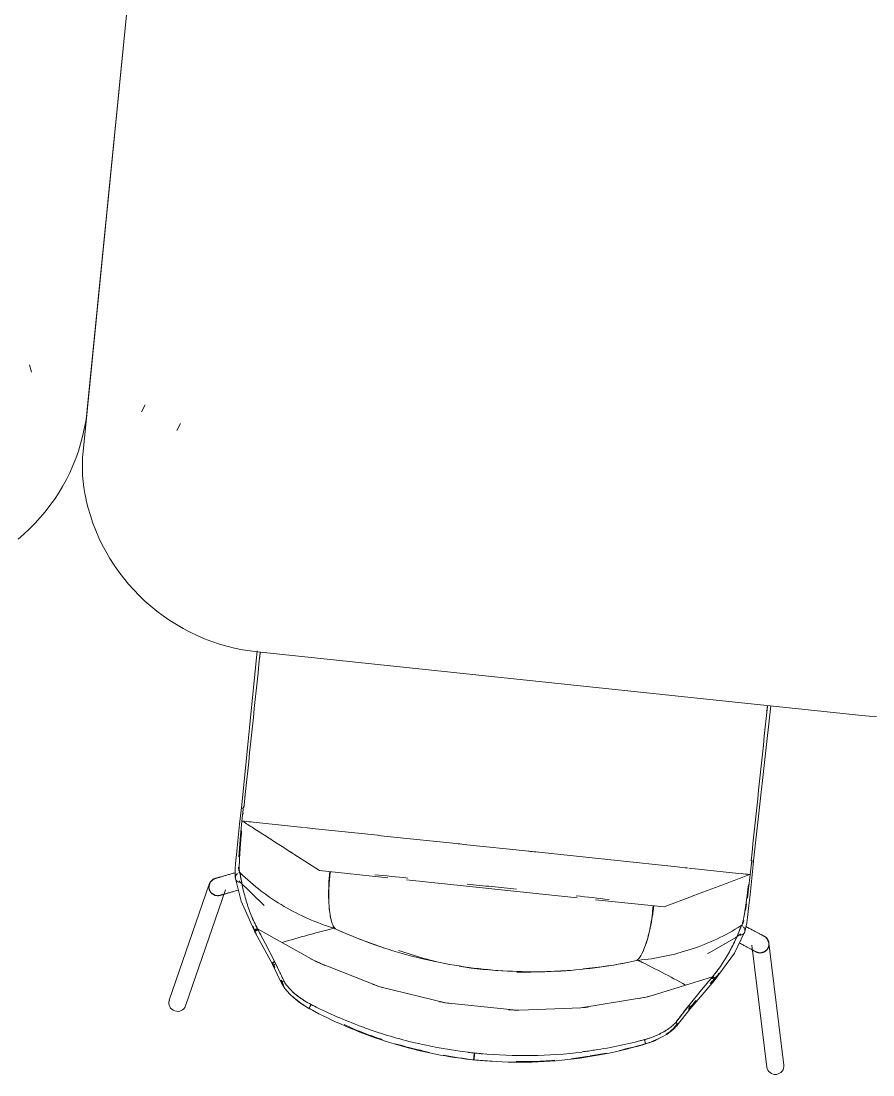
# Model space of a CAD drawing. Header units: millimetres. Extents: x 90978 to 295199, y -4084 to 97293.
# Drawn here: x 160166 to 160942, y 28129 to 29088 of the extents above; entities that cross this region are included whole.
import ezdxf

# ---------------------------------------------------------------- set-up
doc = ezdxf.new("R2010")
doc.units = ezdxf.units.MM
doc.header["$MEASUREMENT"] = 0
doc.layers.add('I-FURN', color=8, linetype='CONTINUOUS', lineweight=9)

msp = doc.modelspace()

# ---------------------------------------------------------------- linework, layer by layer
at = {"layer": 'I-FURN'}
for p, q in [((160226.7, 28734.74), (160302.63, 29501.04)), ((160298.82, 29462.62), (160222.89, 28696.32)), ((160174.08, 28775.4), (160176.02, 28768.51)), ((160276.13, 28732.57), (160279.47, 28738.9)), ((160225.28, 28723.87), (160226.27, 28730.82)), ((160226.27, 28730.82), (160226.7, 28734.74)), ((160222.47, 28710.14), (160224.01, 28716.98)), ((160224.01, 28716.98), (160225.28, 28723.87)), ((160308.27, 28715.54), (160311.64, 28721.86)), ((160220.66, 28703.36), (160222.47, 28710.14)), ((160218.58, 28696.67), (160220.66, 28703.36)), ((160213.63, 28683.55), (160216.24, 28690.06)), ((160216.24, 28690.06), (160218.58, 28696.67)), ((160222.46, 28690.86), (160222.25, 28685.39)), ((160222.89, 28696.32), (160222.46, 28690.86)), ((160210.76, 28677.15), (160213.63, 28683.55)), ((160222.25, 28685.39), (160222.26, 28679.92)), ((160222.26, 28679.92), (160222.48, 28674.45)), ((160204.27, 28664.73), (160207.64, 28670.88)), ((160207.64, 28670.88), (160210.76, 28677.15)), ((160222.48, 28674.45), (160222.93, 28669)), ((160222.93, 28669), (160223.59, 28663.56)), ((160196.81, 28652.86), (160200.66, 28658.72)), ((160200.66, 28658.72), (160204.27, 28664.73)), ((160223.59, 28663.56), (160224.47, 28658.16)), ((160192.72, 28647.16), (160196.81, 28652.86)), ((160224.47, 28658.16), (160225.56, 28652.8)), ((160225.56, 28652.8), (160225.76, 28651.91)), ((160225.76, 28651.91), (160227.52, 28644.96)), ((160183.89, 28636.27), (160188.42, 28641.62)), ((160188.42, 28641.62), (160192.72, 28647.16)), ((160227.52, 28644.96), (160229.56, 28638.08)), ((160174.22, 28626.12), (160179.16, 28631.1)), ((160179.16, 28631.1), (160183.89, 28636.27)), ((160229.56, 28638.08), (160231.87, 28631.29)), ((160231.87, 28631.29), (160234.45, 28624.59)), ((160163.77, 28616.77), (160169.09, 28621.34)), ((160169.09, 28621.34), (160174.22, 28626.12)), ((160234.45, 28624.59), (160237.3, 28618)), ((160237.3, 28618), (160240.4, 28611.54)), ((160240.4, 28611.54), (160243.77, 28605.2)), ((160243.77, 28605.2), (160247.38, 28599)), ((160247.38, 28599), (160251.24, 28592.95)), ((160251.24, 28592.95), (160255.34, 28587.06)), ((160255.34, 28587.06), (160259.67, 28581.34)), ((160259.67, 28581.34), (160264.22, 28575.8)), ((160264.22, 28575.8), (160269, 28570.44)), ((160269, 28570.44), (160273.98, 28565.28)), ((160273.98, 28565.28), (160279.17, 28560.32)), ((160279.17, 28560.32), (160284.55, 28555.58)), ((160284.55, 28555.58), (160290.11, 28551.05)), ((160290.11, 28551.05), (160295.86, 28546.75)), ((160295.86, 28546.75), (160301.77, 28542.68)), ((160301.77, 28542.68), (160307.83, 28538.85)), ((160307.83, 28538.85), (160314.05, 28535.26)), ((160314.05, 28535.26), (160320.4, 28531.93)), ((160320.4, 28531.93), (160326.89, 28528.86)), ((160326.89, 28528.86), (160333.49, 28526.04)), ((160333.49, 28526.04), (160340.19, 28523.5)), ((160340.19, 28523.5), (160347, 28521.22)), ((160347, 28521.22), (160353.89, 28519.22)), ((160353.89, 28519.22), (160360.85, 28517.49)), ((160360.85, 28517.49), (160367.88, 28516.05)), ((160367.05, 28371.76), (160381.25, 28514.97)), ((160367.88, 28516.05), (160374.96, 28514.88)), ((160374.96, 28514.88), (160381.71, 28514.04)), ((160381.71, 28514.04), (160931.78, 28456.07)), ((160832.96, 28321.22), (160848.99, 28464.9)), ((160931.78, 28456.07), (160938.56, 28455.5)), ((160938.56, 28455.5), (160945.35, 28455.19)), ((160365.36, 28357.26), (160367.08, 28372.32)), ((160367.08, 28371.79), (160367.06, 28371.72)), ((160367.06, 28371.72), (160367.2, 28371.64)), ((160367.25, 28371.84), (160367.08, 28371.79)), ((160367.2, 28371.64), (160367.5, 28371.55)), ((160367.58, 28371.86), (160367.25, 28371.84)), ((160367.49, 28359.88), (160368.79, 28373.21)), ((160368.03, 28371.86), (160367.58, 28371.86)), ((160368.58, 28371.84), (160368.03, 28371.86)), ((160363.69, 28341.96), (160365.36, 28357.26)), ((160366.29, 28347.1), (160367.49, 28359.88)), ((160374.94, 28359.36), (160423.56, 28354.23)), ((160434.35, 28353.1), (160491.18, 28347.11)), ((160365.31, 28335.31), (160366.29, 28347.1)), ((160366.84, 28346.16), (160367.19, 28351.05)), ((160502.79, 28345.89), (160562.66, 28339.58)), ((160362.74, 28332.45), (160363.69, 28341.96)), ((160364.77, 28327.4), (160365.31, 28335.31)), ((160569.13, 28338.89), (160628.95, 28332.59)), ((160361.78, 28321.41), (160362.74, 28332.45)), ((160414.45, 28330.21), (160411.25, 28332.26)), ((160438.06, 28315.03), (160414.74, 28330.02)), ((160635.17, 28331.94), (160694.92, 28325.64)), ((160706.36, 28324.43), (160763.84, 28318.38)), ((160831.71, 28324.43), (160830.21, 28311.13)), ((160831.74, 28308.11), (160833.19, 28323.2)), ((160361.38, 28308.29), (160361.45, 28316.48)), ((160361.45, 28316.48), (160361.78, 28321.41)), ((160364.7, 28314.92), (160364.51, 28318.04)), ((160365.26, 28313.05), (160364.89, 28313.89)), ((160500.41, 28308.46), (160438.06, 28315.03)), ((160774.24, 28317.28), (160822.59, 28312.18)), ((160832.78, 28321.34), (160832.47, 28321.43)), ((160832.48, 28321.11), (160832.79, 28321.14)), ((160832.94, 28321.19), (160832.94, 28321.26)), ((160338.22, 28303.59), (160338.36, 28303.88)), ((160338.36, 28303.88), (160338.52, 28304.16)), ((160338.52, 28304.16), (160338.68, 28304.44)), ((160338.68, 28304.44), (160338.86, 28304.7)), ((160338.86, 28304.7), (160339.04, 28304.96)), ((160339.04, 28304.96), (160339.24, 28305.22)), ((160339.24, 28305.22), (160339.45, 28305.46)), ((160339.45, 28305.46), (160339.66, 28305.7)), ((160339.66, 28305.7), (160339.89, 28305.92)), ((160339.89, 28305.92), (160340.12, 28306.14)), ((160340.12, 28306.14), (160340.37, 28306.35)), ((160340.37, 28306.35), (160340.62, 28306.55)), ((160340.62, 28306.55), (160340.87, 28306.74)), ((160340.87, 28306.74), (160341.14, 28306.92)), ((160341.14, 28306.92), (160341.41, 28307.08)), ((160341.41, 28307.08), (160341.69, 28307.24)), ((160341.69, 28307.24), (160341.98, 28307.38)), ((160341.98, 28307.38), (160342.27, 28307.52)), ((160342.27, 28307.52), (160342.56, 28307.64)), ((160342.56, 28307.64), (160342.87, 28307.75)), ((160342.87, 28307.75), (160343.17, 28307.85)), ((160343.17, 28307.85), (160343.25, 28307.87)), ((160343.25, 28307.87), (160343.27, 28307.88)), ((160343.26, 28307.87), (160343.25, 28307.87)), ((160343.3, 28307.88), (160343.26, 28307.87)), ((160343.27, 28307.88), (160343.33, 28307.89)), ((160343.38, 28307.91), (160343.3, 28307.88)), ((160343.33, 28307.89), (160343.42, 28307.92)), ((160343.5, 28307.94), (160343.38, 28307.91)), ((160343.42, 28307.92), (160343.46, 28307.93)), ((160343.65, 28307.98), (160343.5, 28307.94)), ((160343.84, 28308.04), (160343.65, 28307.98)), ((160344.07, 28308.1), (160343.84, 28308.04)), ((160344.33, 28308.18), (160344.07, 28308.1)), ((160344.63, 28308.26), (160344.33, 28308.18)), ((160344.96, 28308.36), (160344.63, 28308.26)), ((160345.33, 28308.47), (160344.96, 28308.36)), ((160345.73, 28308.58), (160345.33, 28308.47)), ((160346.17, 28308.7), (160345.73, 28308.58)), ((160346.63, 28308.84), (160346.17, 28308.7)), ((160347.13, 28308.98), (160346.63, 28308.84)), ((160347.66, 28309.13), (160347.13, 28308.98)), ((160348.22, 28309.29), (160347.66, 28309.13)), ((160348.81, 28309.46), (160348.22, 28309.29)), ((160349.43, 28309.64), (160348.81, 28309.46)), ((160350.08, 28309.83), (160349.43, 28309.64)), ((160350.75, 28310.02), (160350.08, 28309.83)), ((160351.45, 28310.22), (160350.75, 28310.02)), ((160352.17, 28310.42), (160351.45, 28310.22)), ((160352.91, 28310.64), (160352.17, 28310.42)), ((160353.68, 28310.86), (160352.91, 28310.64)), ((160354.47, 28311.08), (160353.68, 28310.86)), ((160355.27, 28311.31), (160354.47, 28311.08)), ((160356.1, 28311.55), (160355.27, 28311.31)), ((160356.94, 28311.79), (160356.1, 28311.55)), ((160357.8, 28312.04), (160356.94, 28311.79)), ((160358.67, 28312.29), (160357.8, 28312.04)), ((160359.55, 28312.54), (160358.67, 28312.29)), ((160360.45, 28312.8), (160359.55, 28312.54)), ((160361.35, 28313.06), (160360.45, 28312.8)), ((160361.66, 28307.27), (160361.38, 28308.29)), ((160361.45, 28308.28), (160361.55, 28309.44)), ((160361.66, 28307.15), (160361.45, 28308.28)), ((160366.69, 28287.31), (160361.51, 28307.72)), ((160361.55, 28309.44), (160361.95, 28310.54)), ((160361.91, 28306.72), (160361.66, 28307.27)), ((160362.24, 28306.18), (160361.91, 28306.72)), ((160361.95, 28310.54), (160362.63, 28311.51)), ((160363.16, 28305.23), (160362.24, 28306.18)), ((160364.39, 28304.52), (160363.16, 28305.23)), ((160365.83, 28304.16), (160364.39, 28304.52)), ((160364.54, 28305.72), (160387.73, 28283.34)), ((160367.38, 28304.24), (160365.83, 28304.16)), ((160594.95, 28298.5), (160517.23, 28306.69)), ((160830.21, 28311.13), (160828.71, 28298.36)), ((160830.19, 28292.8), (160831.74, 28308.11)), ((160337.79, 28302.59), (160301.4, 28197.01)), ((160316.15, 28191.93), (160352.54, 28297.51)), ((160337.46, 28300.51), (160337.48, 28300.83)), ((160337.46, 28300.19), (160337.46, 28300.51)), ((160337.46, 28299.87), (160337.46, 28300.19)), ((160337.48, 28299.55), (160337.46, 28299.87)), ((160337.48, 28300.83), (160337.51, 28301.15)), ((160337.51, 28299.23), (160337.48, 28299.55)), ((160337.51, 28301.15), (160337.56, 28301.46)), ((160337.56, 28298.91), (160337.51, 28299.23)), ((160337.56, 28301.46), (160337.62, 28301.78)), ((160337.61, 28298.6), (160337.56, 28298.91)), ((160337.68, 28298.29), (160337.61, 28298.6)), ((160337.62, 28301.78), (160337.69, 28302.09)), ((160337.77, 28297.98), (160337.68, 28298.29)), ((160337.69, 28302.09), (160337.77, 28302.4)), ((160337.77, 28302.4), (160337.86, 28302.7)), ((160337.79, 28297.89), (160337.77, 28297.98)), ((160337.89, 28297.59), (160337.79, 28297.89)), ((160337.86, 28302.7), (160337.97, 28303.01)), ((160338, 28297.29), (160337.89, 28297.59)), ((160337.97, 28303.01), (160338.09, 28303.3)), ((160338.12, 28296.99), (160338, 28297.29)), ((160338.09, 28303.3), (160338.22, 28303.59)), ((160338.25, 28296.7), (160338.12, 28296.99)), ((160338.4, 28296.42), (160338.25, 28296.7)), ((160338.55, 28296.14), (160338.4, 28296.42)), ((160338.72, 28295.86), (160338.55, 28296.14)), ((160338.9, 28295.6), (160338.72, 28295.86)), ((160339.09, 28295.34), (160338.9, 28295.6)), ((160339.28, 28295.09), (160339.09, 28295.34)), ((160339.49, 28294.85), (160339.28, 28295.09)), ((160339.71, 28294.61), (160339.49, 28294.85)), ((160339.94, 28294.39), (160339.71, 28294.61)), ((160340.17, 28294.17), (160339.94, 28294.39)), ((160340.42, 28293.96), (160340.17, 28294.17)), ((160353.45, 28294.15), (160354.07, 28294.33)), ((160354.07, 28294.33), (160354.73, 28294.51)), ((160354.73, 28294.51), (160355.41, 28294.71)), ((160355.41, 28294.71), (160356.12, 28294.91)), ((160356.12, 28294.91), (160356.85, 28295.12)), ((160356.85, 28295.12), (160357.6, 28295.34)), ((160357.6, 28295.34), (160358.38, 28295.56)), ((160358.38, 28295.56), (160359.17, 28295.79)), ((160359.17, 28295.79), (160359.98, 28296.02)), ((160359.98, 28296.02), (160360.82, 28296.26)), ((160360.82, 28296.26), (160361.66, 28296.5)), ((160361.66, 28296.5), (160362.52, 28296.75)), ((160362.52, 28296.75), (160363.4, 28297)), ((160672.67, 28290.31), (160594.95, 28298.5)), ((160828.71, 28298.36), (160827.64, 28289.81)), ((160828, 28297.7), (160827.98, 28297.57)), ((160828.65, 28302.42), (160828, 28297.7)), ((160340.67, 28293.77), (160340.42, 28293.96)), ((160340.93, 28293.58), (160340.67, 28293.77)), ((160341.2, 28293.41), (160340.93, 28293.58)), ((160341.47, 28293.24), (160341.2, 28293.41)), ((160341.75, 28293.09), (160341.47, 28293.24)), ((160342.04, 28292.95), (160341.75, 28293.09)), ((160342.33, 28292.81), (160342.04, 28292.95)), ((160342.63, 28292.7), (160342.33, 28292.81)), ((160342.93, 28292.59), (160342.63, 28292.7)), ((160343.24, 28292.49), (160342.93, 28292.59)), ((160343.55, 28292.41), (160343.24, 28292.49)), ((160343.86, 28292.34), (160343.55, 28292.41)), ((160344.17, 28292.28), (160343.86, 28292.34)), ((160344.49, 28292.24), (160344.17, 28292.28)), ((160344.81, 28292.21), (160344.49, 28292.24)), ((160345.13, 28292.19), (160344.81, 28292.21)), ((160345.45, 28292.18), (160345.13, 28292.19)), ((160345.77, 28292.19), (160345.45, 28292.18)), ((160346.09, 28292.21), (160345.77, 28292.19)), ((160346.41, 28292.24), (160346.09, 28292.21)), ((160346.72, 28292.28), (160346.41, 28292.24)), ((160347.04, 28292.34), (160346.72, 28292.28)), ((160347.35, 28292.41), (160347.04, 28292.34)), ((160347.66, 28292.49), (160347.35, 28292.41)), ((160347.69, 28292.5), (160347.66, 28292.49)), ((160347.66, 28292.49), (160347.66, 28292.49)), ((160347.66, 28292.49), (160347.68, 28292.49)), ((160347.68, 28292.49), (160347.73, 28292.51)), ((160347.76, 28292.52), (160347.69, 28292.5)), ((160347.73, 28292.51), (160347.83, 28292.54)), ((160347.87, 28292.55), (160347.76, 28292.52)), ((160347.83, 28292.54), (160347.96, 28292.57)), ((160347.96, 28292.57), (160348.12, 28292.62)), ((160348.12, 28292.62), (160348.33, 28292.68)), ((160348.33, 28292.68), (160348.57, 28292.75)), ((160348.57, 28292.75), (160348.84, 28292.83)), ((160348.84, 28292.83), (160349.15, 28292.92)), ((160349.15, 28292.92), (160349.5, 28293.02)), ((160349.5, 28293.02), (160349.88, 28293.13)), ((160349.88, 28293.13), (160350.29, 28293.24)), ((160350.29, 28293.24), (160350.74, 28293.37)), ((160350.74, 28293.37), (160351.22, 28293.51)), ((160351.22, 28293.51), (160351.73, 28293.66)), ((160351.73, 28293.66), (160352.27, 28293.81)), ((160352.27, 28293.81), (160352.84, 28293.97)), ((160352.84, 28293.97), (160353.45, 28294.15)), ((160379.52, 28258.75), (160366.69, 28287.31)), ((160751.84, 28281.97), (160689.49, 28288.54)), ((160777.77, 28291.77), (160751.84, 28281.97)), ((160826.96, 28284.77), (160826.09, 28278.82)), ((160829.13, 28283.3), (160830.19, 28292.8)), ((160827.76, 28272.3), (160829.13, 28283.3)), ((160823.16, 28265.59), (160822.62, 28264.85)), ((160824.4, 28269.58), (160823.56, 28266.56)), ((160825.42, 28259.39), (160827.07, 28267.41)), ((160827.07, 28267.41), (160827.76, 28272.3)), ((160379.24, 28259.61), (160379.25, 28260.09)), ((160379.34, 28259.14), (160379.24, 28259.61)), ((160379.25, 28260.09), (160379.37, 28260.55)), ((160381.71, 28261.87), (160379.34, 28259.14)), ((160379.37, 28260.55), (160379.59, 28260.98)), ((160395.55, 28229.21), (160379.52, 28258.75)), ((160379.59, 28260.98), (160379.91, 28261.34)), ((160379.91, 28261.34), (160380.3, 28261.62)), ((160380.3, 28261.62), (160380.75, 28261.81)), ((160380.75, 28261.81), (160381.23, 28261.89)), ((160381.23, 28261.89), (160381.71, 28261.87)), ((160381.42, 28260.12), (160381.72, 28261.87)), ((160381.71, 28261.87), (160381.42, 28260.12)), ((160381.46, 28260.07), (160381.72, 28261.87)), ((160381.46, 28260.07), (160381.72, 28261.87)), ((160381.74, 28262), (160435.53, 28231.89)), ((160381.74, 28262), (160388.98, 28248.4)), ((160815.86, 28239.98), (160825.18, 28258.86)), ((160817.21, 28254.08), (160821.78, 28257.53)), ((160818.71, 28256.67), (160820.21, 28256.28)), ((160820.21, 28256.28), (160821.7, 28256.33)), ((160821.7, 28256.33), (160823.05, 28256.76)), ((160823.05, 28256.76), (160824.14, 28257.5)), ((160824.14, 28257.5), (160824.58, 28257.96)), ((160824.58, 28257.96), (160824.94, 28258.45)), ((160824.88, 28262.8), (160825.33, 28261.71)), ((160825.36, 28259.39), (160824.92, 28258.33)), ((160824.94, 28258.45), (160825.42, 28259.39)), ((160825.33, 28261.71), (160825.5, 28260.55)), ((160826.97, 28263.76), (160826.14, 28264.21)), ((160827.79, 28263.33), (160826.97, 28263.76)), ((160828.61, 28262.89), (160827.79, 28263.33)), ((160829.41, 28262.46), (160828.61, 28262.89)), ((160830.21, 28262.04), (160829.41, 28262.46)), ((160830.98, 28261.63), (160830.21, 28262.04)), ((160831.75, 28261.22), (160830.98, 28261.63)), ((160832.49, 28260.82), (160831.75, 28261.22)), ((160833.22, 28260.44), (160832.49, 28260.82)), ((160833.94, 28260.06), (160833.22, 28260.44)), ((160834.63, 28259.69), (160833.94, 28260.06)), ((160835.3, 28259.33), (160834.63, 28259.69)), ((160835.95, 28258.99), (160835.3, 28259.33)), ((160836.57, 28258.66), (160835.95, 28258.99)), ((160837.18, 28258.33), (160836.57, 28258.66)), ((160837.75, 28258.03), (160837.18, 28258.33)), ((160838.3, 28257.73), (160837.75, 28258.03)), ((160838.83, 28257.45), (160838.3, 28257.73)), ((160839.33, 28257.19), (160838.83, 28257.45)), ((160839.8, 28256.94), (160839.33, 28257.19)), ((160840.24, 28256.71), (160839.8, 28256.94)), ((160840.65, 28256.49), (160840.24, 28256.71)), ((160841.03, 28256.29), (160840.65, 28256.49)), ((160841.38, 28256.1), (160841.03, 28256.29)), ((160841.69, 28255.93), (160841.38, 28256.1)), ((160841.98, 28255.78), (160841.69, 28255.93)), ((160388.98, 28248.4), (160397.04, 28232.47)), ((160791.24, 28239.19), (160817.21, 28254.08)), ((160820.58, 28249.04), (160821.39, 28248.61)), ((160821.39, 28248.61), (160822.19, 28248.18)), ((160822.19, 28248.18), (160822.98, 28247.76)), ((160822.98, 28247.76), (160823.75, 28247.35)), ((160823.75, 28247.35), (160824.51, 28246.95)), ((160824.51, 28246.95), (160825.25, 28246.55)), ((160825.25, 28246.55), (160825.97, 28246.17)), ((160831.83, 28247), (160845.41, 28136.15)), ((160842.23, 28255.64), (160841.98, 28255.78)), ((160842.45, 28255.53), (160842.23, 28255.64)), ((160842.64, 28255.43), (160842.45, 28255.53)), ((160842.79, 28255.35), (160842.64, 28255.43)), ((160842.91, 28255.28), (160842.79, 28255.35)), ((160842.87, 28255.3), (160842.97, 28255.25)), ((160843, 28255.24), (160842.91, 28255.28)), ((160842.97, 28255.25), (160843.03, 28255.22)), ((160843.05, 28255.21), (160843, 28255.24)), ((160843.03, 28255.22), (160843.06, 28255.2)), ((160843.07, 28255.2), (160843.05, 28255.21)), ((160843.06, 28255.2), (160843.07, 28255.2)), ((160843.07, 28255.2), (160843.35, 28255.04)), ((160843.35, 28255.04), (160843.62, 28254.88)), ((160843.62, 28254.88), (160843.88, 28254.7)), ((160843.88, 28254.7), (160844.14, 28254.51)), ((160844.14, 28254.51), (160844.39, 28254.31)), ((160844.39, 28254.31), (160844.64, 28254.1)), ((160844.64, 28254.1), (160844.87, 28253.89)), ((160844.87, 28253.89), (160845.1, 28253.66)), ((160845.1, 28253.66), (160845.31, 28253.42)), ((160845.31, 28253.42), (160845.52, 28253.18)), ((160845.52, 28253.18), (160845.72, 28252.93)), ((160845.72, 28252.93), (160845.9, 28252.67)), ((160845.9, 28252.67), (160846.08, 28252.4)), ((160846.08, 28252.4), (160846.24, 28252.13)), ((160846.24, 28252.13), (160846.4, 28251.84)), ((160846.4, 28251.84), (160846.54, 28251.56)), ((160846.54, 28251.56), (160846.67, 28251.27)), ((160846.67, 28251.27), (160846.79, 28250.97)), ((160846.79, 28250.97), (160846.9, 28250.67)), ((160846.9, 28250.67), (160846.99, 28250.36)), ((160846.99, 28250.36), (160847.08, 28250.05)), ((160847.08, 28246.25), (160847, 28245.94)), ((160847.08, 28250.05), (160847.15, 28249.74)), ((160847.15, 28246.56), (160847.08, 28246.25)), ((160847.15, 28249.74), (160847.2, 28249.43)), ((160847.21, 28246.88), (160847.15, 28246.56)), ((160847.2, 28249.43), (160847.25, 28249.11)), ((160847.25, 28247.19), (160847.21, 28246.88)), ((160847.25, 28249.11), (160847.28, 28248.79)), ((160847.28, 28247.51), (160847.25, 28247.19)), ((160847.28, 28248.79), (160847.3, 28248.47)), ((160847.3, 28247.83), (160847.28, 28247.51)), ((160847.3, 28248.47), (160847.31, 28248.15)), ((160847.31, 28248.15), (160847.3, 28247.83)), ((160860.89, 28138.05), (160847.31, 28248.89)), ((160797.36, 28214.72), (160815.86, 28239.98)), ((160825.97, 28246.17), (160826.68, 28245.8)), ((160826.68, 28245.8), (160827.36, 28245.43)), ((160827.36, 28245.43), (160828.03, 28245.08)), ((160828.03, 28245.08), (160828.67, 28244.74)), ((160828.67, 28244.74), (160829.28, 28244.41)), ((160829.28, 28244.41), (160829.88, 28244.09)), ((160829.88, 28244.09), (160830.44, 28243.79)), ((160830.44, 28243.79), (160830.99, 28243.5)), ((160830.99, 28243.5), (160831.5, 28243.23)), ((160831.5, 28243.23), (160831.99, 28242.97)), ((160831.99, 28242.97), (160832.45, 28242.73)), ((160832.45, 28242.73), (160832.88, 28242.5)), ((160832.88, 28242.5), (160833.28, 28242.29)), ((160833.28, 28242.29), (160833.64, 28242.09)), ((160833.64, 28242.09), (160833.98, 28241.91)), ((160833.98, 28241.91), (160834.29, 28241.75)), ((160834.29, 28241.75), (160834.56, 28241.6)), ((160834.56, 28241.6), (160834.8, 28241.47)), ((160834.8, 28241.47), (160835.01, 28241.36)), ((160835.01, 28241.36), (160835.18, 28241.27)), ((160835.18, 28241.27), (160835.33, 28241.19)), ((160835.33, 28241.19), (160835.43, 28241.14)), ((160835.4, 28241.16), (160835.36, 28241.18)), ((160835.48, 28241.11), (160835.4, 28241.16)), ((160835.43, 28241.14), (160835.51, 28241.1)), ((160835.53, 28241.08), (160835.48, 28241.11)), ((160835.51, 28241.1), (160835.54, 28241.08)), ((160835.55, 28241.08), (160835.53, 28241.08)), ((160835.54, 28241.08), (160835.55, 28241.08)), ((160835.63, 28241.03), (160835.55, 28241.08)), ((160835.91, 28240.89), (160835.63, 28241.03)), ((160836.21, 28240.76), (160835.91, 28240.89)), ((160836.5, 28240.65), (160836.21, 28240.76)), ((160836.81, 28240.54), (160836.5, 28240.65)), ((160837.11, 28240.45), (160836.81, 28240.54)), ((160837.42, 28240.36), (160837.11, 28240.45)), ((160837.73, 28240.29), (160837.42, 28240.36)), ((160838.05, 28240.24), (160837.73, 28240.29)), ((160838.37, 28240.19), (160838.05, 28240.24)), ((160838.68, 28240.16), (160838.37, 28240.19)), ((160839, 28240.14), (160838.68, 28240.16)), ((160839.32, 28240.14), (160839, 28240.14)), ((160839.64, 28240.14), (160839.32, 28240.14)), ((160839.96, 28240.16), (160839.64, 28240.14)), ((160840.28, 28240.2), (160839.96, 28240.16)), ((160840.6, 28240.24), (160840.28, 28240.2)), ((160840.91, 28240.3), (160840.6, 28240.24)), ((160841.22, 28240.37), (160840.91, 28240.3)), ((160841.53, 28240.45), (160841.22, 28240.37)), ((160841.84, 28240.55), (160841.53, 28240.45)), ((160842.14, 28240.66), (160841.84, 28240.55)), ((160842.44, 28240.77), (160842.14, 28240.66)), ((160842.73, 28240.91), (160842.44, 28240.77)), ((160843.02, 28241.05), (160842.73, 28240.91)), ((160843.3, 28241.2), (160843.02, 28241.05)), ((160843.57, 28241.37), (160843.3, 28241.2)), ((160843.84, 28241.54), (160843.57, 28241.37)), ((160844.1, 28241.73), (160843.84, 28241.54)), ((160844.35, 28241.93), (160844.1, 28241.73)), ((160844.59, 28242.13), (160844.35, 28241.93)), ((160844.83, 28242.35), (160844.59, 28242.13)), ((160845.06, 28242.57), (160844.83, 28242.35)), ((160845.28, 28242.81), (160845.06, 28242.57)), ((160845.48, 28243.05), (160845.28, 28242.81)), ((160845.68, 28243.3), (160845.48, 28243.05)), ((160845.87, 28243.56), (160845.68, 28243.3)), ((160846.05, 28243.83), (160845.87, 28243.56)), ((160846.22, 28244.1), (160846.05, 28243.83)), ((160846.37, 28244.38), (160846.22, 28244.1)), ((160846.41, 28244.46), (160846.37, 28244.38)), ((160846.55, 28244.74), (160846.41, 28244.46)), ((160846.68, 28245.04), (160846.55, 28244.74)), ((160846.8, 28245.33), (160846.68, 28245.04)), ((160846.91, 28245.64), (160846.8, 28245.33)), ((160847, 28245.94), (160846.91, 28245.64)), ((160403.97, 28212.09), (160395.36, 28229.59)), ((160395.42, 28230.22), (160395.39, 28229.81)), ((160395.39, 28229.81), (160395.47, 28229.41)), ((160395.47, 28229.41), (160395.65, 28229.04)), ((160396.58, 28228.65), (160395.52, 28230.75)), ((160395.82, 28231), (160395.57, 28230.63)), ((160395.65, 28229.04), (160395.93, 28228.75)), ((160396.15, 28231.3), (160395.82, 28231)), ((160396.54, 28231.53), (160396.15, 28231.3)), ((160396.98, 28231.66), (160396.54, 28231.53)), ((160397.46, 28226.89), (160396.58, 28228.65)), ((160396.7, 28228.41), (160397.02, 28229.86)), ((160397.43, 28231.7), (160396.98, 28231.66)), ((160397.04, 28232.47), (160399.85, 28226.78)), ((160435.53, 28231.89), (160492.95, 28209.29)), ((160402.95, 28220.41), (160405.83, 28214.45)), ((160736.99, 28200.12), (160795.87, 28218.36)), ((160795.87, 28218.36), (160785.94, 28206.56)), ((160795.86, 28218.22), (160795.73, 28216.42)), ((160795.86, 28218.22), (160795.73, 28216.42)), ((160795.86, 28218.22), (160795.78, 28216.45)), ((160795.78, 28216.45), (160795.86, 28218.22)), ((160796.56, 28216.96), (160795.86, 28218.22)), ((160795.86, 28218.22), (160796.34, 28218.15)), ((160796.34, 28218.15), (160796.79, 28217.97)), ((160796.79, 28217.97), (160797.19, 28217.69)), ((160405.42, 28210.7), (160403.16, 28215.35)), ((160406.67, 28207.64), (160403.9, 28212.25)), ((160492.95, 28209.29), (160552.94, 28194.61)), ((160775.52, 28189.17), (160797.36, 28214.72)), ((160794.31, 28212.81), (160795.58, 28214.25)), ((160797.61, 28215.06), (160796.76, 28216.6)), ((160797.52, 28217.34), (160797.75, 28216.91)), ((160797.81, 28215.5), (160797.61, 28215.06)), ((160797.75, 28216.91), (160797.88, 28216.45)), ((160797.9, 28215.97), (160797.81, 28215.5)), ((160797.88, 28216.45), (160797.9, 28215.97)), ((160411.24, 28202.43), (160406.67, 28207.64)), ((160415.02, 28198.93), (160411.24, 28202.43)), ((160419.31, 28195.51), (160415.02, 28198.93)), ((160676.11, 28189.98), (160736.99, 28200.12)), ((160785.94, 28206.56), (160774.74, 28192.67)), ((160423.82, 28192.41), (160419.31, 28195.51)), ((160428.58, 28189.7), (160428.54, 28189.61)), ((160428.68, 28189.89), (160428.58, 28189.7)), ((160428.83, 28190.17), (160428.68, 28189.89)), ((160429.01, 28190.53), (160428.83, 28190.17)), ((160429.22, 28190.94), (160429.01, 28190.53)), ((160429.44, 28191.37), (160429.22, 28190.94)), ((160429.67, 28191.8), (160429.44, 28191.37)), ((160429.88, 28192.21), (160429.67, 28191.8)), ((160430.07, 28192.57), (160429.88, 28192.21)), ((160430.22, 28192.86), (160430.07, 28192.57)), ((160430.33, 28193.06), (160430.22, 28192.86)), ((160430.38, 28193.16), (160430.33, 28193.06)), ((160552.94, 28194.61), (160614.38, 28188.14)), ((160620.65, 28187.94), (160676.11, 28189.98)), ((160774.74, 28192.67), (160762.39, 28176.87)), ((160763.78, 28174.26), (160775.63, 28189.3)), ((160774.64, 28191.87), (160774.21, 28191.99)), ((160774.22, 28190.31), (160774.23, 28188.62)), ((160774.3, 28192.11), (160774.73, 28191.99)), ((160774.33, 28188.74), (160774.31, 28190.47)), ((160774.4, 28188.84), (160780.6, 28196.51)), ((160775.03, 28191.65), (160774.64, 28191.87)), ((160774.73, 28191.99), (160775.13, 28191.77)), ((160775.37, 28191.34), (160775.03, 28191.65)), ((160775.05, 28188.8), (160775.39, 28189.03)), ((160775.13, 28191.77), (160775.47, 28191.46)), ((160775.49, 28189.15), (160775.15, 28188.92)), ((160775.63, 28190.97), (160775.37, 28191.34)), ((160775.39, 28189.03), (160775.64, 28189.34)), ((160775.47, 28191.46), (160775.73, 28191.09)), ((160775.74, 28189.47), (160775.49, 28189.15)), ((160775.8, 28190.56), (160775.63, 28190.97)), ((160775.64, 28189.34), (160775.8, 28189.72)), ((160775.73, 28191.09), (160775.89, 28190.68)), ((160775.9, 28189.84), (160775.74, 28189.47)), ((160775.86, 28190.13), (160775.8, 28190.56)), ((160775.89, 28190.68), (160775.95, 28190.26)), ((160614.38, 28188.14), (160620.01, 28187.96)), ((160754.59, 28166.25), (160760.15, 28170.39)), ((160760.15, 28170.39), (160763.82, 28174.32)), ((160761.99, 28173.1), (160763.84, 28175.48)), ((160762.79, 28176.77), (160762.37, 28176.87)), ((160762.48, 28173.75), (160762.9, 28173.76)), ((160763.19, 28176.58), (160762.79, 28176.77)), ((160762.9, 28173.76), (160763.29, 28173.87)), ((160763.54, 28176.29), (160763.19, 28176.58)), ((160763.29, 28173.87), (160763.62, 28174.09)), ((160763.81, 28175.94), (160763.54, 28176.29)), ((160763.62, 28174.09), (160763.86, 28174.38)), ((160763.98, 28175.55), (160763.81, 28175.94)), ((160763.86, 28174.38), (160764.01, 28174.74)), ((160764.01, 28174.74), (160764.06, 28175.14)), ((160733.97, 28161.06), (160733.94, 28161.17)), ((160734.03, 28160.84), (160733.97, 28161.06)), ((160734.12, 28160.53), (160734.03, 28160.84)), ((160734.23, 28160.14), (160734.12, 28160.53)), ((160734.35, 28159.7), (160734.23, 28160.14)), ((160740.2, 28159.06), (160745.26, 28161.16)), ((160745.26, 28161.16), (160750.17, 28163.61)), ((160750.17, 28163.61), (160754.59, 28166.25)), ((160734.48, 28159.22), (160734.35, 28159.7)), ((160734.61, 28158.75), (160734.48, 28159.22)), ((160734.73, 28158.31), (160734.61, 28158.75)), ((160734.84, 28157.93), (160734.73, 28158.31)), ((160734.92, 28157.62), (160734.84, 28157.93)), ((160734.98, 28157.41), (160734.92, 28157.62)), ((160735.01, 28157.31), (160734.98, 28157.41)), ((160578.31, 28142.82), (160578.32, 28142.92)), ((160578.32, 28142.92), (160578.35, 28143.23)), ((160578.35, 28143.23), (160578.41, 28143.72)), ((160578.41, 28143.72), (160578.47, 28144.36)), ((160578.47, 28144.36), (160578.55, 28145.11)), ((160578.55, 28145.11), (160578.64, 28145.91)), ((160578.64, 28145.91), (160578.72, 28146.71)), ((160578.72, 28146.71), (160578.8, 28147.46)), ((160578.78, 28142.87), (160578.77, 28142.77)), ((160578.81, 28143.18), (160578.78, 28142.87)), ((160578.8, 28147.46), (160578.87, 28148.1)), ((160578.86, 28143.67), (160578.81, 28143.18)), ((160578.93, 28144.32), (160578.86, 28143.67)), ((160578.87, 28148.1), (160578.92, 28148.59)), ((160578.92, 28148.59), (160578.95, 28148.9)), ((160579.01, 28145.06), (160578.93, 28144.32)), ((160579.09, 28145.86), (160579.01, 28145.06)), ((160579.18, 28146.67), (160579.09, 28145.86)), ((160579.25, 28147.41), (160579.18, 28146.67)), ((160579.32, 28148.06), (160579.25, 28147.41)), ((160579.37, 28148.54), (160579.32, 28148.06)), ((160579.41, 28148.85), (160579.37, 28148.54))]:
    msp.add_line(p, q, dxfattribs=at)
for centre, major_axis, ratio, start_param, end_param in [((160345.16, 28300.05), (7.37, -2.54), 0.972413, 2.617994, 4.712389), ((160345.67, 28300.24), (2.2, -7.69), 0.991026, 2.987513, 3.665191), ((160345.67, 28300.24), (2.2, -7.69), 0.991026, 3.98724, 4.45059), ((160345.67, 28300.24), (2.2, -7.69), 0.991026, 5.235988, 5.472216), ((160839.57, 28247.95), (-7.74, -0.95), 0.972413, 1.570796, 3.665191), ((160839.12, 28248.24), (-3.76, -7.06), 0.991026, 2.094395, 3.128761), ((160308.78, 28194.47), (7.37, -2.54), 0.972413, 3.141593, 4.712389), ((160308.78, 28194.47), (7.37, -2.54), 0.972413, 4.712389, 6.283185), ((160853.15, 28137.1), (-7.74, -0.95), 0.972413, 0, 1.570796), ((160853.15, 28137.1), (-7.74, -0.95), 0.972413, 1.570796, 3.141593)]:
    msp.add_ellipse(centre, major_axis=major_axis, ratio=ratio, start_param=start_param, end_param=end_param, dxfattribs=at)
for points, knots in [([(160384.17, 28513.88), (160384.07, 28512.96), (160379.42, 28468.83), (160374.77, 28424.73), (160370.22, 28381.59)], [-0.5098918, -0.5098918, -0.5098918, -0.5098918, -0.5, -0.0351654, -0.0351654, -0.0351654, -0.0351654]), ([(160831.89, 28331.33), (160836.46, 28374.76), (160841.16, 28419.37), (160845.87, 28464.06), (160846, 28465.22)], [0.0344067, 0.0344067, 0.0344067, 0.0344067, 0.5, 0.5123836, 0.5123836, 0.5123836, 0.5123836]), ([(160367.23, 28372.12), (160367.16, 28372.16), (160367.02, 28372.31), (160367.14, 28372.43), (160367.3, 28372.5)], [-0.7, -0.7, -0.7, -0.7, -0.6, -0.4, -0.4, -0.4, -0.4]), ([(160414.45, 28330.21), (160412.48, 28331.47), (160408.54, 28334.01), (160402.62, 28337.81), (160396.72, 28341.6), (160390.88, 28345.36), (160385.09, 28349.08), (160377.81, 28353.76), (160372.51, 28357.17), (160369.12, 28359.35)], [-0.6666667, -0.6666667, -0.6666667, -0.6666667, -0.5833333, -0.5, -0.4166667, -0.3333333, -0.25, -0.1666667, -0.0170323, -0.0170323, -0.0170323, -0.0170323]), ([(160367.09, 28349.83), (160366.92, 28348.01), (160366.62, 28344.44), (160366.19, 28339.21), (160365.83, 28334.33), (160365.53, 28329.79), (160365.29, 28325.65), (160365.14, 28322.08), (160365.06, 28319), (160365.06, 28316.58), (160365.15, 28314.78), (160365.32, 28313.33), (160365.54, 28313.13), (160365.68, 28313.11)], [0.25, 0.25, 0.25, 0.25, 0.3125, 0.375, 0.4375, 0.5, 0.5625, 0.625, 0.6875, 0.75, 0.8125, 0.875, 0.9696726, 0.9696726, 0.9696726, 0.9696726]), ([(160832.72, 28323.57), (160832.84, 28323.52), (160833.15, 28323.37), (160833.26, 28323.13), (160832.98, 28322.98), (160832.69, 28322.95)], [-0.7, -0.7, -0.7, -0.7, -0.6, -0.4, -0.2, -0.2, -0.2, -0.2]), ([(160446.66, 28286.19), (160446.58, 28288.08), (160446.5, 28292.4), (160446.66, 28298.22), (160446.96, 28303.4), (160447.35, 28308.18), (160447.77, 28311.72), (160448.05, 28313.97)], [0.5892526, 0.5892526, 0.5892526, 0.5892526, 0.6785714, 0.7857143, 0.8392857, 0.8928571, 0.9851475, 0.9851475, 0.9851475, 0.9851475]), ([(160363.57, 28312.31), (160363.4, 28312.2), (160362.85, 28311.78), (160362.08, 28310.88), (160361.6, 28309.62), (160361.53, 28308.75), (160361.56, 28308.36)], [-0.8461538, -0.8461538, -0.8461538, -0.8461538, -0.8076923, -0.7115385, -0.6153846, -0.5384615, -0.5384615, -0.5384615, -0.5384615]), ([(160371.4, 28287.31), (160370.09, 28291.66), (160368.42, 28297.89), (160367.36, 28303.93), (160367.06, 28305.71)], [-0.4999823, -0.4999823, -0.4999823, -0.4999823, -0.25, -0.1451812, -0.1451812, -0.1451812, -0.1451812]), ([(160829.77, 28311.42), (160825.59, 28309.84), (160819.26, 28307.45), (160810.74, 28304.23), (160804.3, 28301.8), (160797.8, 28299.34), (160791.24, 28296.86), (160784.66, 28294.37), (160780.28, 28292.71), (160778.09, 28291.89)], [-0.999743, -0.999743, -0.999743, -0.999743, -0.8333333, -0.75, -0.6666667, -0.5833333, -0.5, -0.4166667, -0.3333333, -0.3333333, -0.3333333, -0.3333333]), ([(160572.69, 28302.74), (160580.17, 28301.97), (160595.19, 28300.41), (160610.08, 28298.8), (160617.52, 28297.98)], [-0.5757065, -0.5757065, -0.5757065, -0.5757065, -0.5, -0.4241652, -0.4241652, -0.4241652, -0.4241652]), ([(160822.21, 28264.91), (160822.35, 28264.86), (160822.62, 28265.18), (160823.09, 28266.51), (160823.55, 28268.27), (160824.06, 28270.63), (160824.62, 28273.66), (160825.22, 28277.18), (160826.06, 28282.65), (160826.94, 28288.9), (160827.84, 28295.84), (160828.28, 28299.39), (160828.5, 28301.21)], [-0.9696726, -0.9696726, -0.9696726, -0.9696726, -0.875, -0.8125, -0.75, -0.6875, -0.625, -0.5625, -0.5, -0.375, -0.3125, -0.25, -0.25, -0.25, -0.25]), ([(160381.71, 28261.87), (160379.59, 28265.98), (160375.72, 28274.32), (160372.77, 28282.95), (160371.4, 28287.31)], [-0.9999636, -0.9999636, -0.9999636, -0.9999636, -0.75, -0.5, -0.5, -0.5, -0.5]), ([(160742.46, 28282.96), (160742, 28278.87), (160740.9, 28270.98), (160738.65, 28259.7), (160736.12, 28250.46), (160734.33, 28245.5), (160733.52, 28243.51)], [-1, -1, -1, -1, -0.8333333, -0.6666667, -0.5, -0.3665398, -0.3665398, -0.3665398, -0.3665398]), ([(160451.95, 28262.05), (160451.28, 28262.99), (160449.91, 28265.65), (160448.68, 28269.93), (160448.09, 28272.91), (160448, 28273.36)], [-0.9667206, -0.9667206, -0.9667206, -0.9667206, -0.8333333, -0.6666667, -0.6382885, -0.6382885, -0.6382885, -0.6382885]), ([(160452.54, 28261.88), (160451.77, 28262.62), (160450.71, 28264.21), (160449.78, 28266.52), (160449.48, 28267.38)], [0, 0, 0, 0, 0.1428571, 0.2159417, 0.2159417, 0.2159417, 0.2159417]), ([(160379.34, 28259.14), (160379.41, 28258.93), (160379.62, 28258.52), (160380.08, 28258.12), (160380.43, 28257.95), (160380.58, 28257.9)], [-1, -1, -1, -1, -0.7, -0.4, -0.2, -0.2, -0.2, -0.2]), ([(160404.08, 28249.5), (160411.81, 28251.87), (160426.16, 28256.07), (160440.45, 28259.81), (160447.05, 28261.49)], [-0.9812423, -0.9812423, -0.9812423, -0.9812423, -0.5, -0.0868287, -0.0868287, -0.0868287, -0.0868287]), ([(160451.21, 28262.54), (160461.96, 28257.63), (160483.78, 28248.7), (160528.84, 28234.37), (160587.03, 28223.41), (160646.23, 28222), (160692.84, 28226.57), (160715.63, 28230.65), (160726.75, 28233.09)], [0, 0, 0, 0, 0.125, 0.25, 0.5, 0.75, 0.875, 0.9953796, 0.9953796, 0.9953796, 0.9953796]), ([(160822.09, 28265.02), (160820.67, 28261.02), (160817.45, 28253.03), (160811.44, 28240.9), (160805.39, 28230.96), (160801.29, 28225.22), (160799.8, 28223.24)], [0, 0, 0, 0, 0.25, 0.5, 0.75, 0.8847092, 0.8847092, 0.8847092, 0.8847092]), ([(160819.42, 28258.05), (160818.73, 28256.37), (160816.3, 28250.68), (160813.39, 28244.97), (160811.25, 28240.96)], [0.1451812, 0.1451812, 0.1451812, 0.1451812, 0.25, 0.4999807, 0.4999807, 0.4999807, 0.4999807]), ([(160726.6, 28233), (160727.28, 28233.42), (160728.64, 28234.63), (160730.02, 28236.57), (160730.72, 28237.73), (160730.73, 28237.74)], [-1, -1, -1, -1, -0.8928571, -0.7857143, -0.7840531, -0.7840531, -0.7840531, -0.7840531]), ([(160733.43, 28243.29), (160733.25, 28242.88), (160732.05, 28240.07), (160730.26, 28236.57), (160728.65, 28234.74), (160728.11, 28234.15)], [-0.3616622, -0.3616622, -0.3616622, -0.3616622, -0.3333333, -0.1666667, -0.0806272, -0.0806272, -0.0806272, -0.0806272]), ([(160811.25, 28240.96), (160809.06, 28236.98), (160804.29, 28229.15), (160798.79, 28221.8), (160795.86, 28218.22)], [0.5, 0.5, 0.5, 0.5, 0.75, 0.9999587, 0.9999587, 0.9999587, 0.9999587]), ([(160395.38, 28231), (160395.45, 28231.14), (160395.61, 28231.38), (160395.95, 28231.7), (160396.48, 28232), (160396.94, 28232.09), (160397.24, 28232.07)], [-0.4166667, -0.4166667, -0.4166667, -0.4166667, -0.3333333, -0.25, -0.1666667, 0, 0, 0, 0]), ([(160732, 28231.43), (160738.06, 28228.45), (160751.22, 28221.78), (160764.34, 28214.71), (160771.4, 28210.79)], [-0.9105873, -0.9105873, -0.9105873, -0.9105873, -0.5, -0.0187537, -0.0187537, -0.0187537, -0.0187537]), ([(160666.35, 28224.17), (160658.66, 28223.58), (160642.57, 28222.93), (160626.31, 28222.56), (160617.83, 28222.62)], [-0.7825093, -0.7825093, -0.7825093, -0.7825093, -0.7, -0.609839, -0.609839, -0.609839, -0.609839]), ([(160795.86, 28218.23), (160796.04, 28218.21), (160796.41, 28218.12), (160796.91, 28217.86), (160797.33, 28217.48), (160797.75, 28216.86), (160797.96, 28215.93), (160797.67, 28215.06), (160797.2, 28214.52), (160796.59, 28214.15), (160796.04, 28214.06), (160795.67, 28214.09)], [-1, -1, -1, -1, -0.916667, -0.833333, -0.75, -0.666667, -0.5, -0.333333, -0.25, -0.166667, 0, 0, 0, 0]), ([(160403.79, 28212.71), (160403.79, 28212.84), (160403.83, 28213.24), (160404.12, 28213.75), (160404.58, 28214.13), (160404.98, 28214.34), (160405.41, 28214.45), (160405.71, 28214.46), (160405.85, 28214.44)], [-0.5833333, -0.5833333, -0.5833333, -0.5833333, -0.5, -0.3333333, -0.25, -0.1666667, -0.0833333, 0, 0, 0, 0]), ([(160405.89, 28214.36), (160405.6, 28214.39), (160405.15, 28214.33), (160404.61, 28214.05), (160404.27, 28213.76), (160404.02, 28213.41), (160403.86, 28213.02), (160403.83, 28212.75), (160403.84, 28212.62)], [-1, -1, -1, -1, -0.8333333, -0.75, -0.6666667, -0.5833333, -0.5, -0.4166667, -0.4166667, -0.4166667, -0.4166667]), ([(160410.84, 28207.57), (160409.7, 28208.8), (160407.68, 28211.23), (160406.32, 28213.41), (160405.83, 28214.45)], [0.6668845, 0.6668845, 0.6668845, 0.6668845, 0.8333333, 1, 1, 1, 1]), ([(160795.68, 28214.11), (160796.15, 28214.06), (160796.78, 28214.21), (160797.36, 28214.69), (160797.54, 28214.93), (160797.61, 28215.06)], [-1, -1, -1, -1, -0.4, -0.2, 0, 0, 0, 0]), ([(160430.38, 28193.15), (160428.4, 28194.18), (160425.49, 28195.81), (160421.87, 28198.19), (160419.31, 28200.03), (160416.91, 28201.9), (160414.68, 28203.8), (160412.65, 28205.7), (160411.42, 28206.95), (160410.85, 28207.56)], [0, 0, 0, 0, 0.1666667, 0.25, 0.3333333, 0.4166667, 0.5, 0.5833333, 0.6666667, 0.6666667, 0.6666667, 0.6666667]), ([(160413.11, 28200.75), (160414.41, 28199.5), (160417.34, 28196.93), (160422.57, 28193.1), (160426.5, 28190.74), (160428.54, 28189.61)], [-0.4938391, -0.4938391, -0.4938391, -0.4938391, -0.3333333, -0.1666667, 0, 0, 0, 0]), ([(160414.34, 28199.86), (160415.05, 28199.22), (160416.53, 28197.92), (160418.92, 28195.99), (160421.47, 28194.09), (160425.06, 28191.63), (160427.96, 28189.92), (160429.93, 28188.84)], [0.5, 0.5, 0.5, 0.5, 0.5833333, 0.6666667, 0.75, 0.8333333, 1, 1, 1, 1]), ([(160430.38, 28193.16), (160428.4, 28194.19), (160424.49, 28196.37), (160421.05, 28198.78), (160419.34, 28200.03)], [-0.9998845, -0.9998845, -0.9998845, -0.9998845, -0.8333333, -0.6666667, -0.6666667, -0.6666667, -0.6666667]), ([(160729.15, 28198.54), (160732.39, 28199.26), (160737.05, 28200.31), (160741.66, 28201.53), (160743.06, 28201.91)], [-0.11702564, -0.11702564, -0.11702564, -0.11702564, -0.09090909, -0.07954338, -0.07954338, -0.07954338, -0.07954338]), ([(160428.57, 28189.59), (160428.58, 28189.61), (160428.61, 28189.68), (160428.71, 28189.88), (160428.86, 28190.17), (160429.1, 28190.65), (160429.47, 28191.38), (160429.84, 28192.1), (160430.09, 28192.59), (160430.24, 28192.87), (160430.34, 28193.08), (160430.38, 28193.14), (160430.38, 28193.16)], [-1, -1, -1, -1, -0.916667, -0.833333, -0.75, -0.666667, -0.5, -0.333333, -0.25, -0.166667, -0.083333, 0, 0, 0, 0]), ([(160429.93, 28188.84), (160440.16, 28183.32), (160461.01, 28173.2), (160504.39, 28156.58), (160552.49, 28145.02), (160604.52, 28140.12), (160648.07, 28140.76), (160691.33, 28146.13), (160719.54, 28152.77), (160733.49, 28156.85)], [0, 0, 0, 0, 0.111111, 0.222222, 0.444444, 0.583333, 0.722222, 0.861111, 1, 1, 1, 1]), ([(160774.3, 28192.11), (160772.4, 28189.72), (160768.51, 28184.78), (160764.44, 28179.56), (160762.37, 28176.87)], [0, 0, 0, 0, 0.5, 0.9998542, 0.9998542, 0.9998542, 0.9998542]), ([(160495.14, 28161.32), (160488.88, 28163.38), (160477.1, 28167.41), (160465.74, 28172.41), (160460.44, 28174.85)], [0.5416307, 0.5416307, 0.5416307, 0.5416307, 0.6666667, 0.777539, 0.777539, 0.777539, 0.777539]), ([(160472.84, 28174.35), (160474.6, 28173.68), (160478.12, 28172.39), (160481.64, 28171.1), (160483.39, 28170.46)], [0.29718056, 0.29718056, 0.29718056, 0.29718056, 0.33333333, 0.36907718, 0.36907718, 0.36907718, 0.36907718]), ([(160483.42, 28170.5), (160498.04, 28165.38), (160527.86, 28156.64), (160558.45, 28151.6), (160573.8, 28149.65)], [0.3692011, 0.3692011, 0.3692011, 0.3692011, 0.6666667, 0.963795, 0.963795, 0.963795, 0.963795]), ([(160762.39, 28176.87), (160761.69, 28175.96), (160759.9, 28174.11), (160756.81, 28171.67), (160753.9, 28169.73), (160751.51, 28168.3), (160748.94, 28166.91), (160746.2, 28165.58), (160743.31, 28164.31), (160740.68, 28163.29), (160739, 28162.71), (160738.36, 28162.5)], [0, 0, 0, 0, 0.1666667, 0.3333333, 0.4166667, 0.5, 0.5833333, 0.6666667, 0.75, 0.8333333, 0.8844325, 0.8844325, 0.8844325, 0.8844325]), ([(160753.71, 28166.04), (160754.37, 28166.47), (160755.73, 28167.4), (160757.62, 28168.83), (160759.94, 28170.79), (160761.29, 28172.19), (160761.99, 28173.1)], [0.594049, 0.594049, 0.594049, 0.594049, 0.6666667, 0.75, 0.8333333, 1, 1, 1, 1]), ([(160764.06, 28175.14), (160764.07, 28174.87), (160763.97, 28174.48), (160763.64, 28174.08), (160763.31, 28173.87), (160762.91, 28173.75), (160762.63, 28173.75), (160762.49, 28173.76)], [-0.5, -0.5, -0.5, -0.5, -0.3333333, -0.25, -0.1666667, -0.0833333, 0, 0, 0, 0]), ([(160733.49, 28156.85), (160735.63, 28157.5), (160738.82, 28158.56), (160742.85, 28160.22), (160744.77, 28161.1), (160745.71, 28161.56)], [0, 0, 0, 0, 0.1666667, 0.25, 0.3333333, 0.3333333, 0.3333333, 0.3333333]), ([(160746.17, 28165.59), (160744.29, 28164.73), (160740.34, 28163.09), (160736.09, 28161.77), (160733.94, 28161.17)], [0.6666667, 0.6666667, 0.6666667, 0.6666667, 0.8333333, 0.9999397, 0.9999397, 0.9999397, 0.9999397]), ([(160733.94, 28161.17), (160733.95, 28161.14), (160734, 28160.96), (160734.11, 28160.55), (160734.25, 28160.03), (160734.46, 28159.24), (160734.67, 28158.45), (160734.81, 28157.93), (160734.92, 28157.51), (160734.96, 28157.34), (160734.97, 28157.31)], [-1, -1, -1, -1, -0.833333, -0.75, -0.666667, -0.5, -0.333333, -0.25, -0.166667, 0, 0, 0, 0]), ([(160753.95, 28165.98), (160755.01, 28166.68), (160756.72, 28167.85), (160757.92, 28168.97), (160758.36, 28169.41)], [0.5492901, 0.5492901, 0.5492901, 0.5492901, 0.6666667, 0.7441692, 0.7441692, 0.7441692, 0.7441692]), ([(160677.36, 28150.06), (160679.21, 28150.3), (160682.93, 28150.78), (160686.62, 28151.38), (160688.48, 28151.71)], [-0.36909277, -0.36909277, -0.36909277, -0.36909277, -0.33333333, -0.29717322, -0.29717322, -0.29717322, -0.29717322])]:
    msp.add_open_spline(points, degree=3, knots=knots, dxfattribs=at)
for points in [[(160383.54, 28507.92), (160383.75, 28509.91), (160383.96, 28511.89), (160384.17, 28513.88)], [(160846, 28465.21), (160845.78, 28463.19), (160845.57, 28461.17), (160845.36, 28459.15)], [(160369.26, 28372.44), (160369.69, 28376.51), (160370.12, 28380.58), (160370.55, 28384.66)], [(160368.75, 28367.58), (160368.71, 28367.16), (160368.67, 28366.74), (160368.63, 28366.31)], [(160367.98, 28360.09), (160370.54, 28359.82), (160373.14, 28359.55), (160375.85, 28359.26)], [(160434.33, 28353.1), (160431.07, 28353.44), (160427.81, 28353.79), (160424.56, 28354.13)], [(160502.77, 28345.89), (160499, 28346.29), (160495.24, 28346.68), (160491.49, 28347.08)], [(160569.2, 28338.89), (160567.02, 28339.12), (160564.84, 28339.35), (160562.67, 28339.58)], [(160635.16, 28331.94), (160632.92, 28332.17), (160630.67, 28332.41), (160628.43, 28332.65)], [(160832.23, 28334.56), (160831.85, 28330.99), (160831.47, 28327.42), (160831.1, 28323.84)], [(160706.34, 28324.44), (160702.55, 28324.83), (160698.75, 28325.24), (160694.94, 28325.64)], [(160447.01, 28280.54), (160446.7, 28283.67), (160446.32, 28290.49), (160446.47, 28302), (160447.03, 28309.95), (160447.43, 28314.05)], [(160773.21, 28317.39), (160770.11, 28317.72), (160766.99, 28318.04), (160763.87, 28318.37)], [(160365.82, 28313.1), (160365.42, 28313.06), (160365.02, 28312.98), (160364.64, 28312.84)], [(160366.96, 28305.77), (160366.52, 28308.23), (160366.14, 28310.67), (160365.82, 28313.1)], [(160451.09, 28262.53), (160443.27, 28265), (160427.95, 28270.79), (160405.78, 28281.96), (160384.79, 28295.9), (160371.97, 28307.06), (160365.82, 28313.1)], [(160365.82, 28313.1), (160366.37, 28308.9), (160367.85, 28300.41), (160371.2, 28287.29), (160374.23, 28278.64), (160375.95, 28274.39)], [(160488.36, 28311.22), (160498.37, 28310.24), (160508.45, 28309.26), (160518.55, 28308.27)], [(160821.88, 28312.26), (160824.57, 28311.98), (160827.2, 28311.7), (160829.77, 28311.43)], [(160671.72, 28292.1), (160681.81, 28290.98), (160691.79, 28289.85), (160701.75, 28288.71)], [(160447.18, 28278.87), (160447.03, 28280.29), (160446.9, 28281.79), (160446.8, 28283.36)], [(160447.97, 28273.56), (160447.59, 28275.61), (160447.27, 28277.84), (160447.04, 28280.26)], [(160740.86, 28273.71), (160741.27, 28276.78), (160741.58, 28279.88), (160741.84, 28283.01)], [(160376.23, 28273.7), (160376.9, 28272.08), (160377.63, 28270.47), (160378.39, 28268.88)], [(160379.83, 28265.63), (160380.44, 28264.37), (160381.07, 28263.12), (160381.72, 28261.87)], [(160448.38, 28271.35), (160448.23, 28272.04), (160448.08, 28272.76), (160447.95, 28273.51)], [(160737.13, 28254.45), (160737.89, 28257.32), (160739.27, 28263.51), (160740.46, 28270.26), (160740.86, 28273.71)], [(160379.96, 28259.75), (160379.15, 28261.25), (160378.36, 28262.77), (160377.61, 28264.3)], [(160380.51, 28257.92), (160380.34, 28257.98), (160380.02, 28258.16), (160379.64, 28258.53), (160379.37, 28258.99), (160379.24, 28259.51), (160379.26, 28260.05), (160379.42, 28260.58), (160379.71, 28261.05), (160380.12, 28261.45), (160380.61, 28261.73), (160381.16, 28261.88), (160381.53, 28261.89), (160381.71, 28261.87)], [(160381.72, 28261.87), (160382.98, 28259.57), (160384.26, 28257.25), (160385.6, 28254.75)], [(160451.09, 28262.53), (160449.74, 28262.17), (160448.4, 28261.8), (160447.05, 28261.43)], [(160498.38, 28244.16), (160484.09, 28248.78), (160470.11, 28254.25), (160456.34, 28260.21)], [(160822.09, 28265.02), (160814.81, 28260.39), (160799.95, 28252.15), (160776.51, 28242.9), (160752.5, 28236.59), (160736.31, 28234.12), (160728.15, 28233.33)], [(160822.09, 28265.02), (160821.27, 28262.71), (160820.39, 28260.4), (160819.44, 28258.08)], [(160823.19, 28264.52), (160822.84, 28264.73), (160822.47, 28264.9), (160822.08, 28265.02)], [(160825.26, 28259.51), (160825.47, 28260.24), (160825.46, 28261.77), (160824.74, 28263.29), (160824.12, 28263.78)], [(160735.37, 28248.5), (160735.82, 28249.86), (160736.26, 28251.3), (160736.68, 28252.81)], [(160556.73, 28229.62), (160540.81, 28232.45), (160525.41, 28237.08), (160510.14, 28242.26)], [(160732.63, 28241.4), (160732.9, 28241.98), (160733.16, 28242.59), (160733.43, 28243.23)], [(160395.74, 28229.12), (160395.64, 28229.21), (160395.45, 28229.41), (160395.26, 28229.77), (160395.21, 28230.04), (160395.2, 28230.18)], [(160396.57, 28228.67), (160396.21, 28229.37), (160395.85, 28230.08), (160395.49, 28230.78)], [(160396.58, 28228.65), (160396.9, 28228.02), (160397.22, 28227.38), (160397.54, 28226.74)], [(160405.89, 28214.36), (160404.39, 28217.48), (160401.45, 28223.55), (160398.62, 28229.29), (160397.24, 28232.07)], [(160429.96, 28234.84), (160434.23, 28232.73), (160438.54, 28230.68), (160442.87, 28228.7)], [(160609.28, 28223.56), (160594.61, 28224.36), (160579.83, 28225.38), (160565.42, 28227.98)], [(160722.53, 28232.13), (160707.85, 28229.07), (160693.04, 28227), (160678.12, 28225.54)], [(160726.86, 28233.11), (160727.25, 28233.2), (160727.64, 28233.28), (160728.03, 28233.37)], [(160731.93, 28231.39), (160730.67, 28232.04), (160729.41, 28232.69), (160728.15, 28233.33)], [(160793.4, 28215.37), (160794.24, 28216.35), (160795.06, 28217.3), (160795.86, 28218.22)], [(160795.56, 28213.97), (160797.76, 28216.46), (160799.85, 28219.01), (160801.83, 28221.63)], [(160799.22, 28222.47), (160798.12, 28221.04), (160797.01, 28219.62), (160795.86, 28218.22)], [(160403.24, 28215.22), (160403.86, 28213.94), (160404.49, 28212.64), (160405.13, 28211.33)], [(160486.74, 28211.4), (160489.69, 28210.41), (160492.65, 28209.45), (160495.63, 28208.52)], [(160795.67, 28214.09), (160795.03, 28213.37), (160794.38, 28212.63), (160793.72, 28211.88)], [(160419.33, 28200.04), (160416.03, 28202.52), (160412.83, 28205.21), (160410.86, 28207.57)], [(160429.9, 28188.9), (160429.45, 28189.13), (160429.01, 28189.36), (160428.57, 28189.59)], [(160436.87, 28185.33), (160434.54, 28186.5), (160432.22, 28187.69), (160429.91, 28188.9)], [(160430.38, 28193.16), (160444.21, 28186.12), (160458.37, 28179.85), (160472.83, 28174.36)], [(160436.56, 28190.07), (160434.49, 28191.08), (160432.43, 28192.11), (160430.38, 28193.15)], [(160547.41, 28195.62), (160550.66, 28195.01), (160553.91, 28194.44), (160557.17, 28193.91)], [(160673.33, 28189.8), (160676.43, 28190.09), (160679.53, 28190.42), (160682.62, 28190.79)], [(160780.94, 28196.84), (160778.83, 28194.28), (160776.65, 28191.61), (160774.41, 28188.85)], [(160610.1, 28188.33), (160613.4, 28188.17), (160616.7, 28188.05), (160620, 28187.97)], [(160483.42, 28170.49), (160479.87, 28171.73), (160476.32, 28172.98), (160472.81, 28174.33)], [(160756.04, 28171.19), (160753.27, 28169.27), (160749.87, 28167.38), (160746.18, 28165.6)], [(160762.37, 28176.87), (160762.51, 28176.86), (160762.8, 28176.79), (160763.2, 28176.59), (160763.55, 28176.31), (160763.82, 28175.95), (160763.94, 28175.69), (160763.99, 28175.55)], [(160762.48, 28173.75), (160762.82, 28174.18), (160763.16, 28174.62), (160763.49, 28175.04)], [(160688.51, 28151.63), (160703.8, 28153.98), (160718.95, 28157.17), (160733.94, 28161.17)], [(160733.94, 28161.16), (160732.79, 28160.85), (160731.63, 28160.55), (160730.48, 28160.25)], [(160737.48, 28162.21), (160736.31, 28161.84), (160735.13, 28161.49), (160733.94, 28161.16)], [(160735.01, 28157.31), (160737.23, 28158), (160741.57, 28159.48), (160745.56, 28161.28), (160747.42, 28162.21)], [(160526.83, 28152.22), (160520.16, 28153.86), (160513.48, 28155.54), (160506.85, 28157.4)], [(160538.4, 28149.54), (160534.66, 28150.35), (160530.93, 28151.23), (160527.2, 28152.13)], [(160688.51, 28151.62), (160684.8, 28151.05), (160681.08, 28150.53), (160677.36, 28150.06)], [(160733.52, 28156.9), (160726.09, 28154.83), (160718.61, 28153.03), (160711.09, 28151.41)], [(160734.97, 28157.31), (160734.49, 28157.17), (160734.01, 28157.04), (160733.53, 28156.9)], [(160578.77, 28142.77), (160569.38, 28143.88), (160560.04, 28145.31), (160550.75, 28147.04)], [(160586.93, 28148.23), (160582.28, 28148.63), (160577.65, 28149.14), (160573.03, 28149.73)], [(160573.84, 28149.58), (160575.7, 28149.36), (160577.56, 28149.16), (160579.42, 28148.96)], [(160595.31, 28141.59), (160589.64, 28141.89), (160583.97, 28142.29), (160578.31, 28142.82)], [(160578.97, 28149.01), (160580.82, 28148.81), (160582.68, 28148.63), (160584.54, 28148.46)], [(160584.6, 28148.45), (160600.01, 28147.02), (160615.47, 28146.68), (160630.98, 28146.71)], [(160630.69, 28141.22), (160626.18, 28141.08), (160621.67, 28141.12), (160617.16, 28141.25)], [(160652.27, 28142.42), (160645.22, 28141.85), (160638.15, 28141.33), (160631.08, 28141.23)], [(160631.13, 28146.72), (160646.58, 28146.99), (160662.1, 28147.66), (160677.37, 28149.91)], [(160683.56, 28146.11), (160678.14, 28145.27), (160672.7, 28144.44), (160667.24, 28143.71)], [(160699.36, 28148.86), (160694.46, 28147.91), (160689.54, 28147.08), (160684.61, 28146.28)]]:
    msp.add_open_spline(points, degree=3, dxfattribs=at)

doc.saveas('drawing.dxf')
